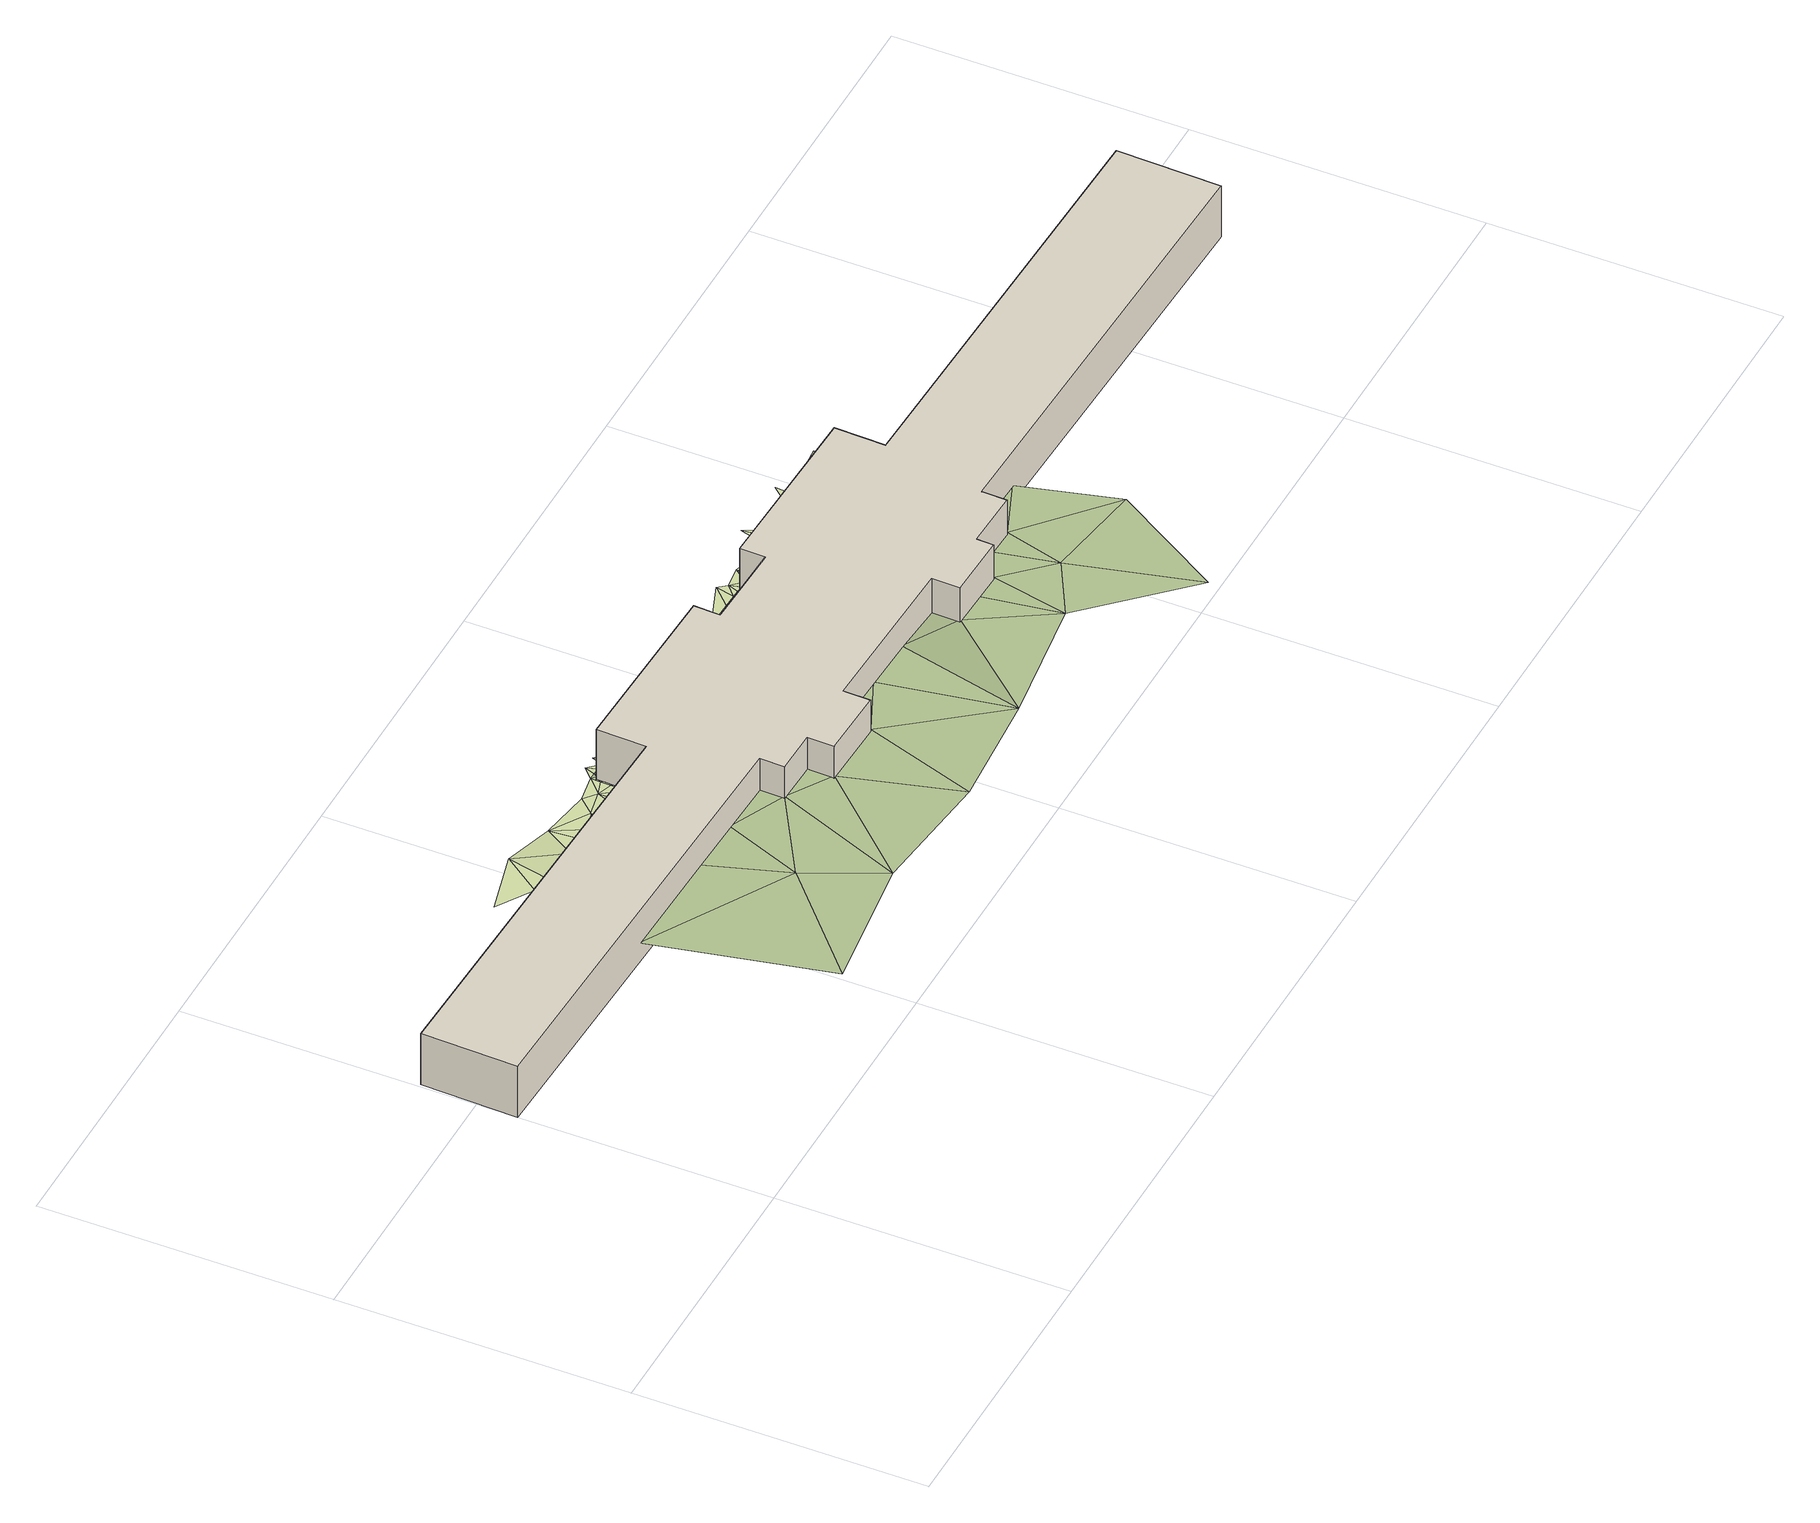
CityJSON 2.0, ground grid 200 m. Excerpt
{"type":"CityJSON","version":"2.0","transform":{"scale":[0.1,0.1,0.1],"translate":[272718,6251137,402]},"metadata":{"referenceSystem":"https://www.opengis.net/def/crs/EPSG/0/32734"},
"CityObjects":{
"building1":{"type":"Building","attributes":{"address":"Searle Street Woodstock 7925 Cape Town","building":"civic","building:levels":1,"building_height":4.1,"roof_height":31.24,"ground_height":27.14,"plus_code":"4FRW3C9R+PJQ"},"geometry":[{"type":"Solid","lod":"1","boundaries":[[[[0,1,2,3]],[[1,4,5,2]],[[4,6,7,5]],[[6,8,9,7]],[[8,10,11,9]],[[10,12,13,11]],[[12,14,15,13]],[[14,16,17,15]],[[16,18,19,17]],[[18,20,21,19]],[[20,22,23,21]],[[22,24,25,23]],[[24,26,27,25]],[[26,28,29,27]],[[28,30,31,29]],[[30,32,33,31]],[[32,34,35,33]],[[34,36,37,35]],[[36,38,39,37]],[[38,40,41,39]],[[40,42,43,41]],[[42,44,45,43]],[[44,46,47,45]],[[46,0,3,47]],[[3,2,5,7,9,11,13,15,17,19,21,23,25,27,29,31,33,35,37,39,41,43,45,47]],[[46,44,42,40,38,36,34,32,30,28,26,24,22,20,18,16,14,12,10,8,6,4,1,0]]]]}]},
"terrain1":{"type":"TINRelief","geometry":[{"type":"CompositeSurface","lod":"1","boundaries":[[[48,49,50]],[[51,52,53]],[[54,48,50]],[[55,51,53]],[[50,49,56]],[[57,51,55]],[[57,55,58]],[[58,59,57]],[[59,58,60]],[[60,61,59]],[[61,60,62]],[[62,63,61]],[[63,62,64]],[[65,63,64]],[[64,66,65]],[[66,67,65]],[[68,67,66]],[[69,54,50]],[[67,68,70]],[[70,68,71]],[[71,72,70]],[[72,71,73]],[[73,74,72]],[[74,73,75]],[[56,76,50]],[[75,77,74]],[[77,75,78]],[[78,79,77]],[[50,76,69]],[[79,78,80]],[[81,79,80]],[[82,81,80]],[[82,83,81]],[[84,83,82]],[[83,84,85]],[[85,84,86]],[[56,87,76]],[[86,88,85]],[[76,89,69]],[[88,86,90]],[[87,56,91]],[[90,92,88]],[[92,90,93]],[[92,93,94]],[[92,94,95]],[[94,96,95]],[[97,95,96]],[[95,97,98]],[[98,97,99]],[[99,100,98]],[[100,99,101]],[[101,102,100]],[[101,103,102]],[[87,104,76]],[[105,103,101]],[[103,105,106]],[[106,105,107]],[[107,108,106]],[[109,108,107]],[[108,109,110]],[[110,109,111]],[[111,112,110]],[[112,111,113]],[[114,87,91]],[[113,115,112]],[[115,113,116]],[[117,115,116]],[[115,117,118]],[[118,117,119]],[[119,120,118]],[[120,119,121]],[[122,120,121]],[[121,123,122]],[[123,124,122]],[[125,114,91]],[[126,124,123]],[[124,126,127]],[[126,128,127]],[[129,128,126]],[[128,129,130]],[[129,131,130]],[[114,132,133]],[[134,131,129]],[[131,134,135]],[[135,134,136]],[[132,114,125]],[[137,136,134]],[[137,138,136]],[[137,139,138]],[[140,139,137]],[[139,140,141]],[[140,142,141]],[[143,142,140]],[[142,143,144]],[[143,145,144]],[[132,125,146]],[[147,145,143]],[[145,147,148]],[[148,147,149]],[[148,149,150]],[[150,149,151]],[[152,151,153]],[[151,154,150]],[[152,154,151]],[[153,155,152]],[[125,156,146]],[[152,157,154]],[[157,152,155]],[[155,153,158]],[[155,159,157]],[[160,156,125]],[[158,159,155]],[[161,159,158]],[[156,162,146]],[[163,161,158]],[[159,161,164]],[[164,161,165]],[[161,163,165]],[[166,164,165]],[[163,167,165]],[[166,165,167]],[[160,168,156]],[[167,169,166]],[[170,169,167]],[[169,170,171]],[[172,171,170]],[[173,168,160]],[[174,172,170]],[[174,175,172]],[[174,176,175]],[[177,176,174]],[[160,178,173]],[[176,177,179]],[[177,180,179]],[[181,178,160]],[[182,180,177]],[[180,182,183]],[[184,185,173]],[[182,186,183]],[[178,184,173]],[[187,186,182]],[[186,187,188]],[[189,188,187]],[[188,189,190]],[[189,191,190]],[[178,192,184]],[[193,190,191]],[[190,193,194]],[[194,193,195]],[[196,178,181]],[[194,195,197]],[[194,197,198]],[[199,198,197]],[[196,192,178]],[[199,200,198]],[[201,200,199]],[[200,201,202]],[[202,201,203]],[[204,192,205]],[[206,202,203]],[[207,206,203]],[[192,196,205]],[[207,208,206]],[[209,208,207]],[[208,209,210]],[[211,212,213]],[[211,213,214]],[[215,212,211]],[[212,215,216]],[[210,209,217]],[[218,216,215]],[[219,218,215]],[[219,220,218]],[[214,221,211]],[[222,220,219]],[[217,223,210]],[[220,222,217]],[[217,222,223]],[[224,221,214]],[[221,224,225]]]}]},
"landuse1":{"type":"LandUse","attributes":{"leisure":"sports_centre","name":"Trafalgar Swimming Baths"},"geometry":[{"type":"MultiSurface","lod":"1","boundaries":[[[51,226,227]],[[226,228,227]],[[51,57,226]],[[57,59,226]],[[228,229,230]],[[228,226,231]],[[61,226,59]],[[231,226,61]],[[231,61,63]],[[228,231,229]],[[63,232,231]],[[229,231,232]],[[63,65,232]],[[233,65,67]],[[232,65,233]],[[67,70,233]],[[234,229,232]],[[72,233,70]],[[235,232,233]],[[235,233,72]],[[232,235,234]],[[72,74,235]],[[74,77,235]],[[235,77,236]],[[234,235,236]],[[77,79,237]],[[237,236,77]],[[79,81,237]],[[236,238,234]],[[81,83,237]],[[238,236,237]],[[237,83,238]],[[234,238,239]],[[238,83,85]],[[240,238,85]],[[240,239,238]],[[88,240,85]],[[88,95,240]],[[92,95,88]],[[102,239,240]],[[240,95,98]],[[240,98,100]],[[100,102,240]],[[102,103,241]],[[241,103,106]],[[108,241,106]],[[108,110,242]],[[110,112,242]],[[243,112,115]],[[115,118,243]],[[244,118,120]],[[120,122,245]],[[124,245,122]],[[124,127,245]],[[128,246,127]],[[130,246,128]],[[130,131,247]],[[135,248,131]],[[135,136,248]],[[138,249,136]],[[138,139,249]],[[139,141,249]],[[250,141,142]],[[144,250,142]],[[145,251,144]],[[148,251,145]],[[148,252,251]],[[150,252,148]],[[150,154,252]],[[154,157,252]],[[159,253,157]],[[254,159,164]],[[166,254,164]],[[169,255,166]],[[166,255,254]],[[171,255,169]],[[172,255,171]],[[256,255,172]],[[256,172,175]],[[256,175,176]],[[176,257,256]],[[176,179,257]],[[179,180,257]],[[257,180,183]],[[183,258,257]],[[183,186,258]],[[186,188,258]],[[259,188,190]],[[259,190,194]],[[194,198,260]],[[200,261,198]],[[260,198,261]],[[202,261,200]],[[202,206,261]],[[206,262,261]],[[206,208,263]],[[210,263,208]],[[223,263,210]],[[211,221,215]],[[264,222,219]],[[265,219,215]],[[265,215,221]],[[223,222,264]],[[263,223,266]],[[219,265,264]],[[265,221,225]],[[266,223,264]]]}]}
},
"vertices":[
[9193,1394,3],[9214,2110,3],[9214,2110,413],[9193,1394,413],[6151,2195,3],[6151,2195,413],[6162,2545,3],[6162,2545,413],[4907,2581,3],[4907,2581,413],[4902,2404,3],[4902,2404,413],[4303,2421,3],[4303,2421,413],[4309,2603,3],[4309,2603,413],[3022,2641,3],[3022,2641,413],[3012,2299,3],[3012,2299,413],[24,2385,3],[24,2385,413],[4,1722,3],[4,1722,413],[3208,1630,3],[3208,1630,413],[3203,1461,3],[3203,1461,413],[3508,1454,3],[3508,1454,413],[3502,1271,3],[3502,1271,413],[3985,1258,3],[3985,1258,413],[3991,1444,3],[3991,1444,413],[5162,1410,3],[5162,1410,413],[5157,1217,3],[5157,1217,413],[5603,1205,3],[5603,1205,413],[5607,1322,3],[5607,1322,413],[6012,1310,3],[6012,1310,413],[6017,1483,3],[6017,1483,413],
[1609,1676,168],[1879,439,168],[2593,1094,176],[1939,2353,3],[1889,2354,3],[1927,2330,3],[2409,1653,176],[1970,2329,3],[2841,561,176],[1989,2351,3],[2014,2328,3],[2039,2350,3],[2057,2327,3],[2089,2349,3],[2144,2324,3],[2189,2346,3],[2231,2322,3],[2289,2343,3],[2318,2319,29],[2339,2342,29],[2361,2318,29],[2809,1642,176],[2389,2341,29],[2404,2317,29],[2439,2339,29],[2448,2315,29],[2489,2338,29],[2491,2314,29],[3203,1461,176],[2539,2337,29],[2578,2312,29],[2589,2336,29],[2621,2310,29],[2639,2334,29],[2665,2309,29],[2689,2333,29],[2752,2307,29],[2789,2330,29],[2839,2304,176],[3502,1271,176],[2889,2328,29],[3208,1630,176],[2925,2302,176],[3722,470,176],[2989,2325,29],[3012,2299,176],[3014,2370,29],[2991,2425,29],[3016,2441,29],[3018,2491,29],[2992,2525,29],[3019,2541,29],[2993,2596,29],[3022,2641,29],[2995,2666,29],[3045,2665,29],[3508,1453,176],[3072,2640,29],[3095,2663,29],[3122,2638,29],[3144,2662,29],[3172,2637,29],[3194,2660,29],[3222,2635,29],[3244,2659,29],[3258,2634,29],[3985,1258,176],[3294,2657,29],[3294,2633,29],[3330,2632,29],[3344,2656,29],[3366,2631,29],[3394,2655,29],[3438,2629,29],[3494,2652,29],[3509,2627,29],[3544,2650,29],[4551,532,176],[3609,2624,29],[3594,2649,29],[3644,2647,29],[3709,2621,29],[3694,2646,29],[3744,2644,29],[4391,1433,176],[3991,1444,176],[3809,2618,29],[3794,2643,29],[3843,2642,29],[3909,2615,29],[3893,2640,29],[3943,2639,29],[4009,2612,29],[3993,2637,29],[4043,2636,29],[4109,2609,29],[4093,2634,29],[4143,2633,29],[4762,1422,176],[4209,2606,29],[4193,2631,29],[4259,2605,29],[4293,2628,29],[4309,2603,29],[4366,2558,29],[4303,2421,29],[4343,2627,29],[4490,2547,29],[5157,1217,152],[4393,2626,29],[4603,2413,29],[4592,2620,29],[5488,669,152],[4720,2492,29],[5162,1410,152],[4902,2404,28],[4792,2614,29],[4841,2566,28],[4892,2611,28],[4907,2581,28],[5403,1210,152],[4942,2610,28],[5007,2578,28],[4992,2608,28],[5042,2607,28],[5603,1205,152],[5107,2575,28],[5092,2605,28],[5142,2604,28],[5207,2572,28],[5900,896,152],[5192,2602,28],[5242,2601,28],[6121,10,152],[5307,2569,28],[5291,2600,28],[5812,1315,152],[5607,1322,152],[5341,2598,28],[5407,2567,28],[5391,2597,28],[5457,2565,28],[5491,2594,28],[5507,2564,28],[6012,1310,152],[5557,2562,28],[5591,2591,28],[5607,2561,28],[6598,789,152],[5657,2559,28],[5691,2588,28],[5707,2558,28],[5741,2587,28],[5771,2556,28],[5791,2585,28],[5834,2554,28],[6017,1483,152],[6417,1472,152],[5891,2582,28],[5962,2551,28],[5990,2579,28],[6062,2548,28],[6090,2576,28],[6184,2233,152],[6153,2270,152],[6151,2195,152],[6242,2193,152],[6186,2333,28],[6156,2345,28],[6162,2545,28],[6157,2395,28],[6188,2433,28],[6159,2445,28],[6284,2229,152],[6189,2503,28],[6190,2574,28],[6334,2190,152],[6384,2226,152],
[2016,2425,3],[1866,2429,3],[1944,2540,3],[2139,2807,3],[1698,2694,3],[2068,2484,3],[2318,2477,29],[2366,2416,29],[2448,2688,29],[2467,2441,29],[2568,2471,29],[2616,2409,29],[2703,2527,29],[2804,2634,29],[2888,2562,29],[3072,2738,29],[3172,2735,29],[3271,2732,29],[3372,2755,29],[3521,2725,29],[3621,2722,29],[3723,2780,29],[3821,2716,29],[3921,2714,29],[4021,2737,29],[4170,2706,29],[4320,2702,29],[4372,2761,29],[4921,2745,28],[4969,2683,28],[5120,2705,28],[5219,2676,28],[5319,2673,28],[5461,2834,28],[5720,2722,28],[5768,2660,28],[5910,2821,28],[6045,2731,28],[6294,2537,28],[6378,2465,28],[6313,2754,28]
]}
